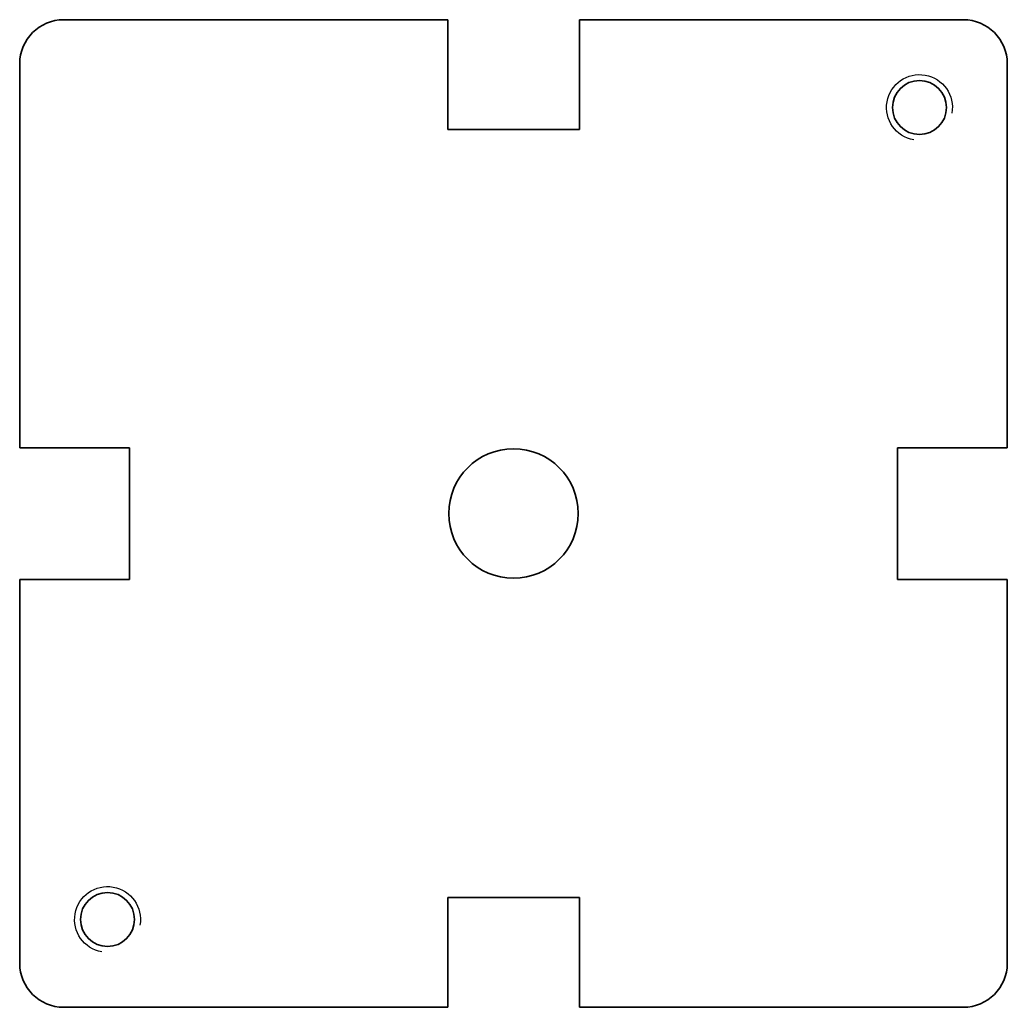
# Model space of a CAD drawing. Header units: inches. Extents: x 0 to 45, y 0 to 45.
import ezdxf

# ---------------------------------------------------------------- set-up
doc = ezdxf.new("R2010")
doc.units = ezdxf.units.IN
doc.header["$MEASUREMENT"] = 0
doc.layers.add('SIMUMAK Visible (ISO)', color=7, linetype='Continuous', lineweight=35)
doc.layers.add('SIMUMAK Visible Narrow (ISO)', color=7, linetype='Continuous', lineweight=25)

# ---------------------------------------------------------------- blocks, each defined once
blk = doc.blocks.new('AMB-04-TATUCUA01_Sheet_3_AMB-04-TATUCUA01')
at = {"layer": 'SIMUMAK Visible (ISO)'}
for p, q in [((-20.5, 22.5), (-3, 22.5)), ((-3, 17.5), (-3, 22.5)), ((3, 22.5), (20.5, 22.5)), ((3, 22.5), (3, 17.5)), ((-22.5, 3), (-22.5, 20.5)), ((22.5, 20.5), (22.5, 3)), ((3, 17.5), (-3, 17.5)), ((-22.5, 3), (-17.5, 3)), ((-17.5, 3), (-17.5, -3)), ((17.5, 3), (22.5, 3)), ((17.5, -3), (17.5, 3)), ((-22.5, -20.5), (-22.5, -3)), ((-17.5, -3), (-22.5, -3)), ((22.5, -3), (17.5, -3)), ((22.5, -3), (22.5, -20.5)), ((-3, -22.5), (-3, -17.5)), ((-3, -17.5), (3, -17.5)), ((3, -17.5), (3, -22.5)), ((-3, -22.5), (-20.5, -22.5)), ((20.5, -22.5), (3, -22.5))]:
    blk.add_line(p, q, dxfattribs=at)
for centre, radius in [((18.5, 18.5), 1.23), ((0, 0), 2.95), ((-18.5, -18.5), 1.23)]:
    blk.add_circle(centre, radius, dxfattribs=at)
at = {"layer": 'SIMUMAK Visible (ISO)', "extrusion": (0, 0, -1)}
for centre, start, end in [((-20.5, 20.5), 90, 180), ((20.5, 20.5), 360, 90), ((20.5, -20.5), 270, 0), ((-20.5, -20.5), 180, 270)]:
    blk.add_arc(centre, 2, start, end, dxfattribs=at)
at = {"layer": 'SIMUMAK Visible Narrow (ISO)', "extrusion": (0, 0, -1)}
for centre in [(-18.5, 18.5), (18.5, -18.5)]:
    blk.add_arc(centre, 1.5, 280, 190, dxfattribs=at)

msp = doc.modelspace()

# ---------------------------------------------------------------- block references
msp.add_blockref('AMB-04-TATUCUA01_Sheet_3_AMB-04-TATUCUA01', (22.5, 22.5))

doc.saveas('drawing.dxf')
